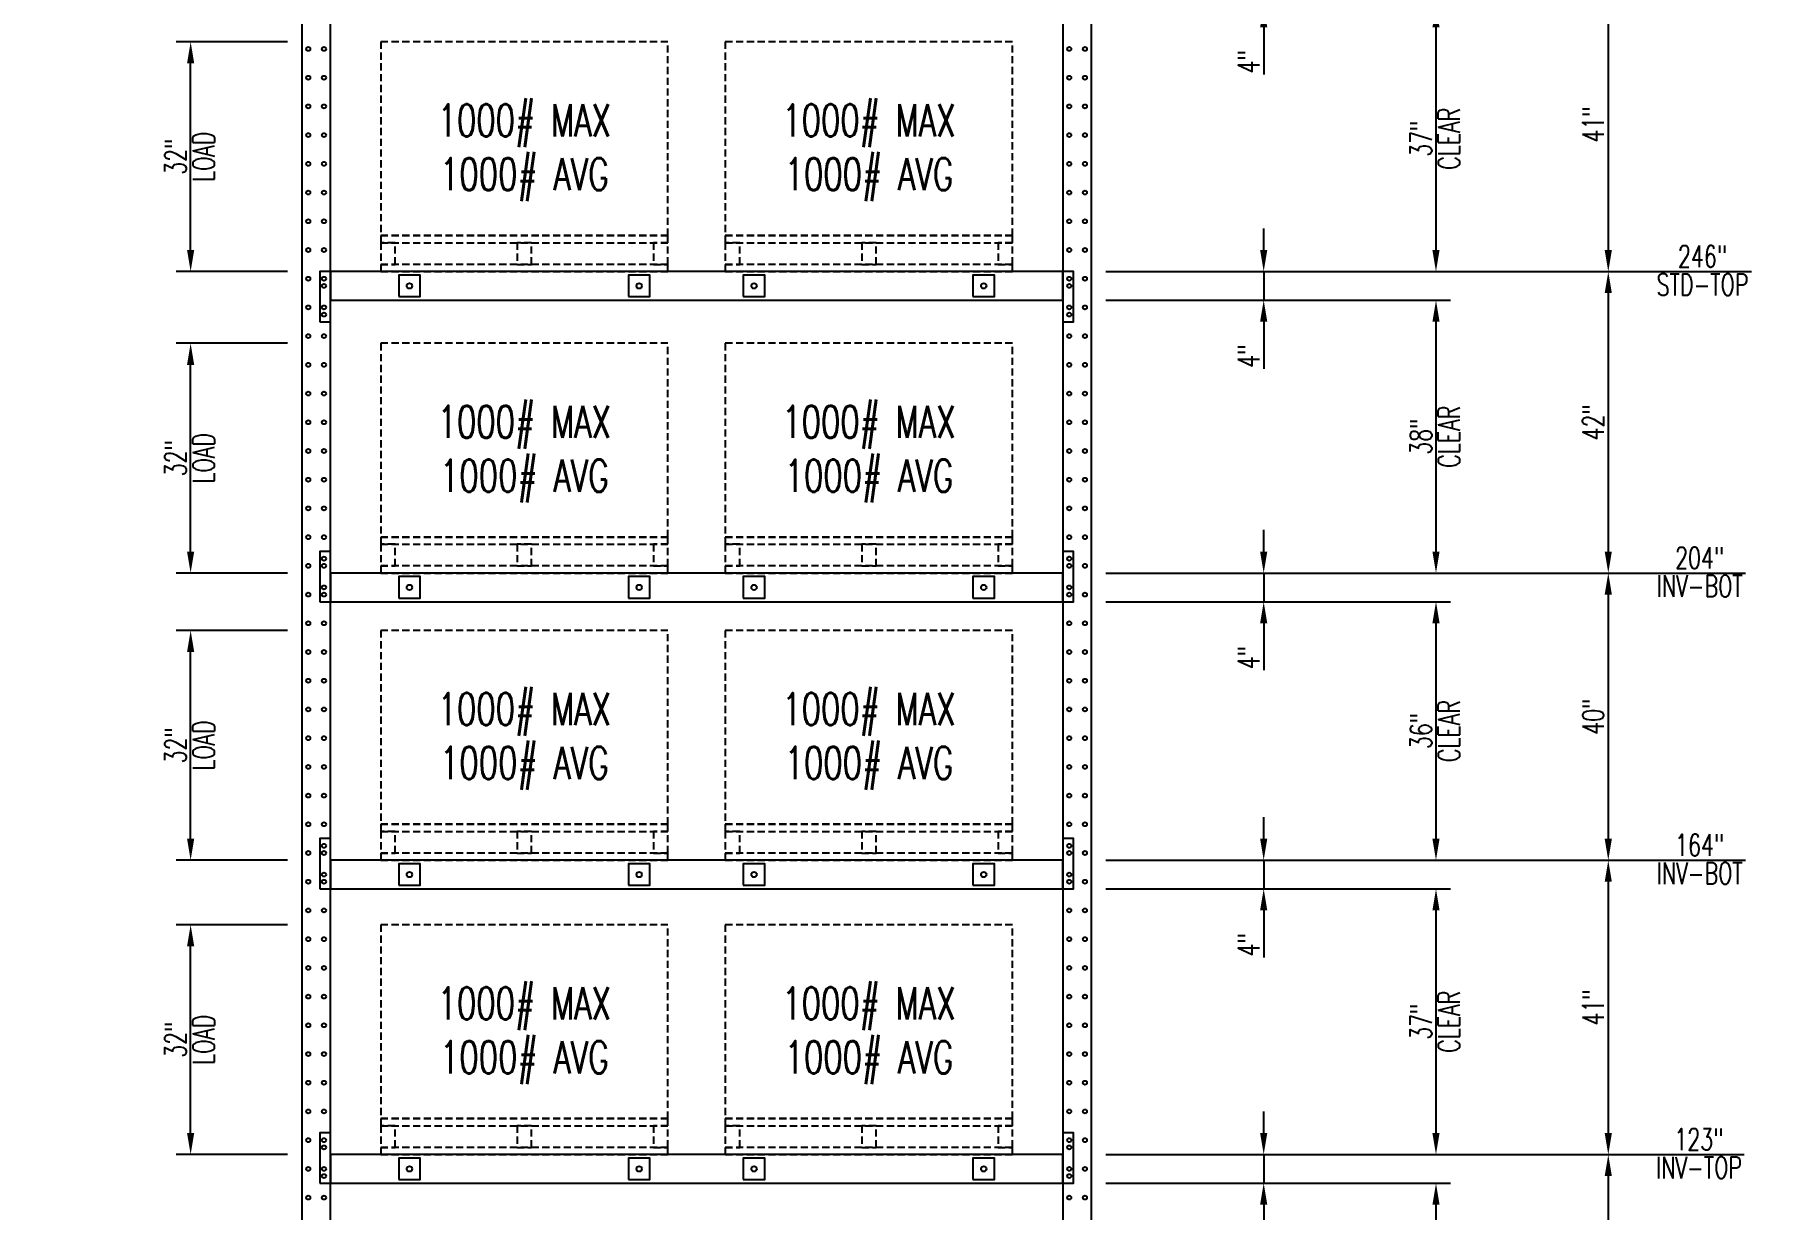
# Model space of a CAD drawing. Extents: x -81 to 963, y -146 to 548.
# Drawn here: x 311.8 to 552.9, y 115.4 to 279 of the extents above; entities that cross this region are included whole.
import ezdxf

# ---------------------------------------------------------------- set-up
doc = ezdxf.new("R2010")
doc.units = 0
doc.header["$LTSCALE"] = 8
doc.header["$MEASUREMENT"] = 0
doc.linetypes.add('HIDDEN2', pattern=[0.1875, 0.125, -0.0625])
doc.layers.get('DEFPOINTS').update_dxf_attribs({"linetype": 'CONTINUOUS'})
for name, color, linetype in [('RACKDIM', 7, 'CONTINUOUS'), ('RACKLOAD', 254, 'HIDDEN2'), ('RACKPALLET', 254, 'HIDDEN2'), ('RACKSHELF', 20, 'CONTINUOUS'), ('RACKUPRIGHT', 180, 'CONTINUOUS')]:
    doc.layers.add(name, color=color, linetype=linetype)
doc.styles.add('2thirds', font='romans.shx', dxfattribs={"width": 0.7})
doc.dimstyles.new('2tfrac16', dxfattribs={"dimscale": 32, "dimtxt": 0.0938, "dimasz": 0.0938, "dimexe": 0.0625, "dimexo": 0.0625, "dimgap": 0.01, "dimtad": 1, "dimdec": 4, "dimzin": 1, "dimdsep": 46, "dimlunit": 5, "dimtxsty": '2thirds', "dimcen": 0.0625, "dimclrd": 256, "dimclre": 256, "dimclrt": 256, "dimadec": 0, "dimazin": 0, "dimtfac": 0.75, "dimtdec": 4, "dimtmove": 0, "dimatfit": 0, "dimfxl": 1, "dimtvp": 0.75, "dimfrac": 2, "dimtolj": 1, "dimtzin": 0, "dimarcsym": 0})

# ---------------------------------------------------------------- blocks, each defined once
blk = doc.blocks.new('*D77')
at = {"layer": 'DEFPOINTS', "color": 0}
for p in [(459.02, 123), (459.02, 119), (483.02, 119)]:
    blk.add_point(p, dxfattribs=at)
at = {"layer": 'RACKDIM', "lineweight": -2}
for p, q in [((483.02, 126), (483.02, 129)), ((461.02, 123), (485.02, 123)), ((483.02, 123), (483.02, 119)), ((461.02, 119), (485.02, 119)), ((483.02, 116), (483.02, 109.46))]:
    blk.add_line(p, q, dxfattribs=at)
at = {"layer": 'RACKDIM'}
for points in [[(482.52, 126), (483.52, 126), (483.02, 123)], [(482.52, 116), (483.52, 116), (483.02, 119)]]:
    blk.add_solid(points, dxfattribs=at)
at = {"layer": 'RACKDIM', "insert": (480.92, 111.23), "char_height": 3.002, "attachment_point": 5, "rotation": 89.9998, "style": '2thirds'}
blk.add_mtext('\\A1;4"', dxfattribs=at)
blk = doc.blocks.new('*D78')
at = {"layer": 'DEFPOINTS', "color": 0}
for p in [(459.02, 119), (459.02, 82), (507.02, 82)]:
    blk.add_point(p, dxfattribs=at)
at = {"layer": 'RACKDIM', "lineweight": -2}
for p, q in [((461.02, 119), (509.02, 119)), ((507.02, 116), (507.02, 85)), ((461.02, 82), (509.02, 82))]:
    blk.add_line(p, q, dxfattribs=at)
at = {"layer": 'RACKDIM'}
for points in [[(506.52, 116), (507.52, 116), (507.02, 119)], [(506.52, 85), (507.52, 85), (507.02, 82)]]:
    blk.add_solid(points, dxfattribs=at)
at = {"layer": 'RACKDIM', "char_height": 3.002, "attachment_point": 5, "rotation": 89.9998, "style": '2thirds'}
for s, insert in [('\\A1;CLEAR', (508.84, 100.5)), ('\\A1;37"', (504.92, 100.5))]:
    blk.add_mtext(s, dxfattribs=dict(at, insert=insert))
blk = doc.blocks.new('*D79')
at = {"layer": 'DEFPOINTS', "color": 0}
for p in [(459.02, 123), (459.02, 82), (531.02, 82)]:
    blk.add_point(p, dxfattribs=at)
at = {"layer": 'RACKDIM', "lineweight": -2}
for p, q in [((461.02, 123), (533.02, 123)), ((531.02, 120), (531.02, 85)), ((461.02, 82), (533.02, 82))]:
    blk.add_line(p, q, dxfattribs=at)
at = {"layer": 'RACKDIM'}
for points in [[(530.52, 120), (531.52, 120), (531.02, 123)], [(530.52, 85), (531.52, 85), (531.02, 82)]]:
    blk.add_solid(points, dxfattribs=at)
at = {"layer": 'RACKDIM', "insert": (528.92, 102.5), "char_height": 3.002, "attachment_point": 5, "rotation": 89.9998, "style": '2thirds'}
blk.add_mtext('\\A1;41"', dxfattribs=at)
blk = doc.blocks.new('*D80')
at = {"layer": 'DEFPOINTS', "color": 0}
for p in [(459.02, 123), (537.02, 123), (353.02, 0)]:
    blk.add_point(p, dxfattribs=at)
at = {"layer": 'RACKDIM', "lineweight": -2}
blk.add_line((461.02, 123), (549.95, 123), dxfattribs=at)
at = {"layer": 'RACKDIM', "attachment_point": 5, "style": '2thirds'}
for s, insert, char_height in [('\\A1;123"', (543.65, 125.11), 3.002), ('\\A1;INV-TOP', (543.65, 121.18), 3.0016)]:
    blk.add_mtext(s, dxfattribs=dict(at, insert=insert, char_height=char_height))
blk = doc.blocks.new('*D81')
at = {"layer": 'DEFPOINTS', "color": 0}
for p in [(333.54, 155), (349.02, 155), (349.02, 123)]:
    blk.add_point(p, dxfattribs=at)
at = {"layer": 'RACKDIM', "lineweight": -2}
for p, q in [((347.02, 155), (331.54, 155)), ((333.54, 126), (333.54, 152)), ((347.02, 123), (331.54, 123))]:
    blk.add_line(p, q, dxfattribs=at)
at = {"layer": 'RACKDIM'}
for points in [[(333.04, 152), (334.04, 152), (333.54, 155)], [(333.04, 126), (334.04, 126), (333.54, 123)]]:
    blk.add_solid(points, dxfattribs=at)
at = {"layer": 'RACKDIM', "char_height": 3.002, "attachment_point": 5, "rotation": 89.9998, "style": '2thirds'}
for s, insert in [('\\A1;32"', (331.43, 139)), ('\\A1;LOAD', (335.36, 139))]:
    blk.add_mtext(s, dxfattribs=dict(at, insert=insert))
blk = doc.blocks.new('*D82')
at = {"layer": 'DEFPOINTS', "color": 0}
for p in [(459.02, 164), (459.02, 160), (483.02, 160)]:
    blk.add_point(p, dxfattribs=at)
at = {"layer": 'RACKDIM', "lineweight": -2}
for p, q in [((483.02, 167), (483.02, 170)), ((461.02, 164), (485.02, 164)), ((483.02, 164), (483.02, 160)), ((461.02, 160), (485.02, 160)), ((483.02, 157), (483.02, 150.46))]:
    blk.add_line(p, q, dxfattribs=at)
at = {"layer": 'RACKDIM'}
for points in [[(482.52, 167), (483.52, 167), (483.02, 164)], [(482.52, 157), (483.52, 157), (483.02, 160)]]:
    blk.add_solid(points, dxfattribs=at)
at = {"layer": 'RACKDIM', "insert": (480.92, 152.23), "char_height": 3.002, "attachment_point": 5, "rotation": 89.9998, "style": '2thirds'}
blk.add_mtext('\\A1;4"', dxfattribs=at)
blk = doc.blocks.new('*D83')
at = {"layer": 'DEFPOINTS', "color": 0}
for p in [(459.02, 160), (459.02, 123), (507.02, 123)]:
    blk.add_point(p, dxfattribs=at)
at = {"layer": 'RACKDIM', "lineweight": -2}
for p, q in [((461.02, 160), (509.02, 160)), ((507.02, 157), (507.02, 126)), ((461.02, 123), (509.02, 123))]:
    blk.add_line(p, q, dxfattribs=at)
at = {"layer": 'RACKDIM'}
for points in [[(506.52, 157), (507.52, 157), (507.02, 160)], [(506.52, 126), (507.52, 126), (507.02, 123)]]:
    blk.add_solid(points, dxfattribs=at)
at = {"layer": 'RACKDIM', "char_height": 3.002, "attachment_point": 5, "rotation": 89.9998, "style": '2thirds'}
for s, insert in [('\\A1;CLEAR', (508.84, 141.5)), ('\\A1;37"', (504.92, 141.5))]:
    blk.add_mtext(s, dxfattribs=dict(at, insert=insert))
blk = doc.blocks.new('*D84')
at = {"layer": 'DEFPOINTS', "color": 0}
for p in [(459.02, 164), (459.02, 123), (531.02, 123)]:
    blk.add_point(p, dxfattribs=at)
at = {"layer": 'RACKDIM', "lineweight": -2}
for p, q in [((461.02, 164), (533.02, 164)), ((531.02, 161), (531.02, 126)), ((461.02, 123), (533.02, 123))]:
    blk.add_line(p, q, dxfattribs=at)
at = {"layer": 'RACKDIM'}
for points in [[(530.52, 161), (531.52, 161), (531.02, 164)], [(530.52, 126), (531.52, 126), (531.02, 123)]]:
    blk.add_solid(points, dxfattribs=at)
at = {"layer": 'RACKDIM', "insert": (528.92, 143.5), "char_height": 3.002, "attachment_point": 5, "rotation": 89.9998, "style": '2thirds'}
blk.add_mtext('\\A1;41"', dxfattribs=at)
blk = doc.blocks.new('*D85')
at = {"layer": 'DEFPOINTS', "color": 0}
for p in [(459.02, 164), (537.02, 164), (353.02, 0)]:
    blk.add_point(p, dxfattribs=at)
at = {"layer": 'RACKDIM', "lineweight": -2}
blk.add_line((461.02, 164), (550.15, 164), dxfattribs=at)
at = {"layer": 'RACKDIM', "attachment_point": 5, "style": '2thirds'}
for s, insert, char_height in [('\\A1;164"', (543.75, 166.11), 3.002), ('\\A1;INV-BOT', (543.75, 162.18), 3.0016)]:
    blk.add_mtext(s, dxfattribs=dict(at, insert=insert, char_height=char_height))
blk = doc.blocks.new('*D86')
at = {"layer": 'DEFPOINTS', "color": 0}
for p in [(333.54, 196), (349.02, 196), (349.02, 164)]:
    blk.add_point(p, dxfattribs=at)
at = {"layer": 'RACKDIM', "lineweight": -2}
for p, q in [((347.02, 196), (331.54, 196)), ((333.54, 167), (333.54, 193)), ((347.02, 164), (331.54, 164))]:
    blk.add_line(p, q, dxfattribs=at)
at = {"layer": 'RACKDIM'}
for points in [[(333.04, 193), (334.04, 193), (333.54, 196)], [(333.04, 167), (334.04, 167), (333.54, 164)]]:
    blk.add_solid(points, dxfattribs=at)
at = {"layer": 'RACKDIM', "char_height": 3.002, "attachment_point": 5, "rotation": 89.9998, "style": '2thirds'}
for s, insert in [('\\A1;LOAD', (335.36, 180)), ('\\A1;32"', (331.43, 180))]:
    blk.add_mtext(s, dxfattribs=dict(at, insert=insert))
blk = doc.blocks.new('*D87')
at = {"layer": 'DEFPOINTS', "color": 0}
for p in [(459.02, 204), (459.02, 200), (483.02, 200)]:
    blk.add_point(p, dxfattribs=at)
at = {"layer": 'RACKDIM', "lineweight": -2}
for p, q in [((483.02, 207), (483.02, 210)), ((461.02, 204), (485.02, 204)), ((483.02, 204), (483.02, 200)), ((461.02, 200), (485.02, 200)), ((483.02, 197), (483.02, 190.46))]:
    blk.add_line(p, q, dxfattribs=at)
at = {"layer": 'RACKDIM'}
for points in [[(482.52, 207), (483.52, 207), (483.02, 204)], [(482.52, 197), (483.52, 197), (483.02, 200)]]:
    blk.add_solid(points, dxfattribs=at)
at = {"layer": 'RACKDIM', "insert": (480.92, 192.23), "char_height": 3.002, "attachment_point": 5, "rotation": 89.9998, "style": '2thirds'}
blk.add_mtext('\\A1;4"', dxfattribs=at)
blk = doc.blocks.new('*D88')
at = {"layer": 'DEFPOINTS', "color": 0}
for p in [(459.02, 200), (459.02, 164), (507.02, 164)]:
    blk.add_point(p, dxfattribs=at)
at = {"layer": 'RACKDIM', "lineweight": -2}
for p, q in [((461.02, 200), (509.02, 200)), ((507.02, 197), (507.02, 167)), ((461.02, 164), (509.02, 164))]:
    blk.add_line(p, q, dxfattribs=at)
at = {"layer": 'RACKDIM'}
for points in [[(506.52, 197), (507.52, 197), (507.02, 200)], [(506.52, 167), (507.52, 167), (507.02, 164)]]:
    blk.add_solid(points, dxfattribs=at)
at = {"layer": 'RACKDIM', "char_height": 3.002, "attachment_point": 5, "rotation": 89.9998, "style": '2thirds'}
for s, insert in [('\\A1;CLEAR', (508.84, 182)), ('\\A1;36"', (504.92, 182))]:
    blk.add_mtext(s, dxfattribs=dict(at, insert=insert))
blk = doc.blocks.new('*D89')
at = {"layer": 'DEFPOINTS', "color": 0}
for p in [(459.02, 204), (459.02, 164), (531.02, 164)]:
    blk.add_point(p, dxfattribs=at)
at = {"layer": 'RACKDIM', "lineweight": -2}
for p, q in [((461.02, 204), (533.02, 204)), ((531.02, 201), (531.02, 167)), ((461.02, 164), (533.02, 164))]:
    blk.add_line(p, q, dxfattribs=at)
at = {"layer": 'RACKDIM'}
for points in [[(530.52, 201), (531.52, 201), (531.02, 204)], [(530.52, 167), (531.52, 167), (531.02, 164)]]:
    blk.add_solid(points, dxfattribs=at)
at = {"layer": 'RACKDIM', "insert": (528.92, 184), "char_height": 3.002, "attachment_point": 5, "rotation": 89.9998, "style": '2thirds'}
blk.add_mtext('\\A1;40"', dxfattribs=at)
blk = doc.blocks.new('*D90')
at = {"layer": 'DEFPOINTS', "color": 0}
for p in [(459.02, 204), (537.02, 204), (353.02, 0)]:
    blk.add_point(p, dxfattribs=at)
at = {"layer": 'RACKDIM', "lineweight": -2}
blk.add_line((461.02, 204), (550.15, 204), dxfattribs=at)
at = {"layer": 'RACKDIM', "attachment_point": 5, "style": '2thirds'}
for s, insert, char_height in [('\\A1;204"', (543.75, 206.11), 3.002), ('\\A1;INV-BOT', (543.75, 202.18), 3.0016)]:
    blk.add_mtext(s, dxfattribs=dict(at, insert=insert, char_height=char_height))
blk = doc.blocks.new('*D91')
at = {"layer": 'DEFPOINTS', "color": 0}
for p in [(333.54, 236), (349.02, 236), (349.02, 204)]:
    blk.add_point(p, dxfattribs=at)
at = {"layer": 'RACKDIM', "lineweight": -2}
for p, q in [((347.02, 236), (331.54, 236)), ((333.54, 207), (333.54, 233)), ((347.02, 204), (331.54, 204))]:
    blk.add_line(p, q, dxfattribs=at)
at = {"layer": 'RACKDIM'}
for points in [[(333.04, 233), (334.04, 233), (333.54, 236)], [(333.04, 207), (334.04, 207), (333.54, 204)]]:
    blk.add_solid(points, dxfattribs=at)
at = {"layer": 'RACKDIM', "char_height": 3.002, "attachment_point": 5, "rotation": 89.9998, "style": '2thirds'}
for s, insert in [('\\A1;32"', (331.43, 220)), ('\\A1;LOAD', (335.36, 220))]:
    blk.add_mtext(s, dxfattribs=dict(at, insert=insert))
blk = doc.blocks.new('*D92')
at = {"layer": 'DEFPOINTS', "color": 0}
for p in [(459.02, 246), (459.02, 242), (483.02, 242)]:
    blk.add_point(p, dxfattribs=at)
at = {"layer": 'RACKDIM', "lineweight": -2}
for p, q in [((483.02, 249), (483.02, 252)), ((461.02, 246), (485.02, 246)), ((483.02, 246), (483.02, 242)), ((461.02, 242), (485.02, 242)), ((483.02, 239), (483.02, 232.46))]:
    blk.add_line(p, q, dxfattribs=at)
at = {"layer": 'RACKDIM'}
for points in [[(482.52, 249), (483.52, 249), (483.02, 246)], [(482.52, 239), (483.52, 239), (483.02, 242)]]:
    blk.add_solid(points, dxfattribs=at)
at = {"layer": 'RACKDIM', "insert": (480.92, 234.23), "char_height": 3.002, "attachment_point": 5, "rotation": 89.9998, "style": '2thirds'}
blk.add_mtext('\\A1;4"', dxfattribs=at)
blk = doc.blocks.new('*D93')
at = {"layer": 'DEFPOINTS', "color": 0}
for p in [(459.02, 242), (459.02, 204), (507.02, 204)]:
    blk.add_point(p, dxfattribs=at)
at = {"layer": 'RACKDIM', "lineweight": -2}
for p, q in [((461.02, 242), (509.02, 242)), ((507.02, 239), (507.02, 207)), ((461.02, 204), (509.02, 204))]:
    blk.add_line(p, q, dxfattribs=at)
at = {"layer": 'RACKDIM'}
for points in [[(506.52, 239), (507.52, 239), (507.02, 242)], [(506.52, 207), (507.52, 207), (507.02, 204)]]:
    blk.add_solid(points, dxfattribs=at)
at = {"layer": 'RACKDIM', "char_height": 3.002, "attachment_point": 5, "rotation": 89.9998, "style": '2thirds'}
for s, insert in [('\\A1;CLEAR', (508.84, 223)), ('\\A1;38"', (504.92, 223))]:
    blk.add_mtext(s, dxfattribs=dict(at, insert=insert))
blk = doc.blocks.new('*D94')
at = {"layer": 'DEFPOINTS', "color": 0}
for p in [(459.02, 246), (459.02, 204), (531.02, 204)]:
    blk.add_point(p, dxfattribs=at)
at = {"layer": 'RACKDIM', "lineweight": -2}
for p, q in [((461.02, 246), (533.02, 246)), ((531.02, 243), (531.02, 207)), ((461.02, 204), (533.02, 204))]:
    blk.add_line(p, q, dxfattribs=at)
at = {"layer": 'RACKDIM'}
for points in [[(530.52, 243), (531.52, 243), (531.02, 246)], [(530.52, 207), (531.52, 207), (531.02, 204)]]:
    blk.add_solid(points, dxfattribs=at)
at = {"layer": 'RACKDIM', "insert": (528.92, 225), "char_height": 3.002, "attachment_point": 5, "rotation": 89.9998, "style": '2thirds'}
blk.add_mtext('\\A1;42"', dxfattribs=at)
blk = doc.blocks.new('*D95')
at = {"layer": 'DEFPOINTS', "color": 0}
for p in [(459.02, 246), (537.02, 246), (353.02, 0)]:
    blk.add_point(p, dxfattribs=at)
at = {"layer": 'RACKDIM', "lineweight": -2}
blk.add_line((461.02, 246), (550.95, 246), dxfattribs=at)
at = {"layer": 'RACKDIM', "attachment_point": 5, "style": '2thirds'}
for s, insert, char_height in [('\\A1;246"', (544.15, 248.11), 3.002), ('\\A1;STD-TOP', (544.15, 244.18), 3.0016)]:
    blk.add_mtext(s, dxfattribs=dict(at, insert=insert, char_height=char_height))
blk = doc.blocks.new('*D96')
at = {"layer": 'DEFPOINTS', "color": 0}
for p in [(333.54, 278), (349.02, 278), (349.02, 246)]:
    blk.add_point(p, dxfattribs=at)
at = {"layer": 'RACKDIM', "lineweight": -2}
for p, q in [((347.02, 278), (331.54, 278)), ((333.54, 249), (333.54, 275)), ((347.02, 246), (331.54, 246))]:
    blk.add_line(p, q, dxfattribs=at)
at = {"layer": 'RACKDIM'}
for points in [[(333.04, 275), (334.04, 275), (333.54, 278)], [(333.04, 249), (334.04, 249), (333.54, 246)]]:
    blk.add_solid(points, dxfattribs=at)
at = {"layer": 'RACKDIM', "char_height": 3.002, "attachment_point": 5, "rotation": 89.9998, "style": '2thirds'}
for s, insert in [('\\A1;LOAD', (335.36, 262)), ('\\A1;32"', (331.43, 262))]:
    blk.add_mtext(s, dxfattribs=dict(at, insert=insert))
blk = doc.blocks.new('*D97')
at = {"layer": 'DEFPOINTS', "color": 0}
for p in [(459.02, 287), (459.02, 283), (483.02, 283)]:
    blk.add_point(p, dxfattribs=at)
at = {"layer": 'RACKDIM', "lineweight": -2}
for p, q in [((483.02, 290), (483.02, 293)), ((461.02, 287), (485.02, 287)), ((483.02, 287), (483.02, 283)), ((461.02, 283), (485.02, 283)), ((483.02, 280), (483.02, 273.46))]:
    blk.add_line(p, q, dxfattribs=at)
at = {"layer": 'RACKDIM'}
for points in [[(482.52, 290), (483.52, 290), (483.02, 287)], [(482.52, 280), (483.52, 280), (483.02, 283)]]:
    blk.add_solid(points, dxfattribs=at)
at = {"layer": 'RACKDIM', "insert": (480.92, 275.23), "char_height": 3.002, "attachment_point": 5, "rotation": 89.9998, "style": '2thirds'}
blk.add_mtext('\\A1;4"', dxfattribs=at)
blk = doc.blocks.new('*D98')
at = {"layer": 'DEFPOINTS', "color": 0}
for p in [(459.02, 283), (459.02, 246), (507.02, 246)]:
    blk.add_point(p, dxfattribs=at)
at = {"layer": 'RACKDIM', "lineweight": -2}
for p, q in [((461.02, 283), (509.02, 283)), ((507.02, 280), (507.02, 249)), ((461.02, 246), (509.02, 246))]:
    blk.add_line(p, q, dxfattribs=at)
at = {"layer": 'RACKDIM'}
for points in [[(506.52, 280), (507.52, 280), (507.02, 283)], [(506.52, 249), (507.52, 249), (507.02, 246)]]:
    blk.add_solid(points, dxfattribs=at)
at = {"layer": 'RACKDIM', "char_height": 3.002, "attachment_point": 5, "rotation": 89.9998, "style": '2thirds'}
for s, insert in [('\\A1;CLEAR', (508.84, 264.5)), ('\\A1;37"', (504.92, 264.5))]:
    blk.add_mtext(s, dxfattribs=dict(at, insert=insert))
blk = doc.blocks.new('*D99')
at = {"layer": 'DEFPOINTS', "color": 0}
for p in [(459.02, 287), (459.02, 246), (531.02, 246)]:
    blk.add_point(p, dxfattribs=at)
at = {"layer": 'RACKDIM', "lineweight": -2}
for p, q in [((461.02, 287), (533.02, 287)), ((531.02, 284), (531.02, 249)), ((461.02, 246), (533.02, 246))]:
    blk.add_line(p, q, dxfattribs=at)
at = {"layer": 'RACKDIM'}
for points in [[(530.52, 284), (531.52, 284), (531.02, 287)], [(530.52, 249), (531.52, 249), (531.02, 246)]]:
    blk.add_solid(points, dxfattribs=at)
at = {"layer": 'RACKDIM', "insert": (528.92, 266.5), "char_height": 3.002, "attachment_point": 5, "rotation": 89.9998, "style": '2thirds'}
blk.add_mtext('\\A1;41"', dxfattribs=at)
blk = doc.blocks.new('*D100')
at = {"layer": 'DEFPOINTS', "color": 0}
for p in [(459.02, 287), (537.02, 287), (353.02, 0)]:
    blk.add_point(p, dxfattribs=at)
at = {"layer": 'RACKDIM', "lineweight": -2}
blk.add_line((461.02, 287), (551.15, 287), dxfattribs=at)
at = {"layer": 'RACKDIM', "attachment_point": 5, "style": '2thirds'}
for s, insert, char_height in [('\\A1;287"', (544.25, 289.11), 3.002), ('\\A1;STD-BOT', (544.25, 285.18), 3.0016)]:
    blk.add_mtext(s, dxfattribs=dict(at, insert=insert, char_height=char_height))
blk = doc.blocks.new('*D105')
at = {"layer": 'DEFPOINTS', "color": 0}
for p in [(459.02, 328), (537.02, 328), (353.02, 0)]:
    blk.add_point(p, dxfattribs=at)
at = {"layer": 'RACKDIM', "lineweight": -2}
blk.add_line((461.02, 328), (550.15, 328), dxfattribs=at)
at = {"layer": 'RACKDIM', "attachment_point": 5, "style": '2thirds'}
for s, insert, char_height in [('\\A1;328"', (543.75, 330.11), 3.002), ('\\A1;INV-BOT', (543.75, 326.18), 3.0016)]:
    blk.add_mtext(s, dxfattribs=dict(at, insert=insert, char_height=char_height))
blk = doc.blocks.new('*D110')
at = {"layer": 'DEFPOINTS', "color": 0}
for p in [(459.02, 410), (537.02, 410), (353.02, 0)]:
    blk.add_point(p, dxfattribs=at)
at = {"layer": 'RACKDIM', "lineweight": -2}
blk.add_line((461.02, 410), (550.95, 410), dxfattribs=at)
at = {"layer": 'RACKDIM', "attachment_point": 5, "style": '2thirds'}
for s, insert, char_height in [('\\A1;410"', (544.15, 412.11), 3.002), ('\\A1;STD-TOP', (544.15, 408.18), 3.0016)]:
    blk.add_mtext(s, dxfattribs=dict(at, insert=insert, char_height=char_height))
blk = doc.blocks.new('*D117')
at = {"layer": 'DEFPOINTS', "color": 0}
for p in [(327.54, 482), (349.02, 482), (353.02, 0)]:
    blk.add_point(p, dxfattribs=at)
at = {"layer": 'RACKDIM', "lineweight": -2}
for p, q in [((333.54, 482), (311.81, 482)), ((339.54, 482), (333.54, 482)), ((347.02, 482), (339.54, 482))]:
    blk.add_line(p, q, dxfattribs=at)
at = {"layer": 'RACKDIM', "char_height": 3.002, "attachment_point": 5, "style": '2thirds'}
for s, insert in [('\\A1;482"', (319.51, 484.11)), ('\\A1;TOP OF\\PTOP LOAD', (319.51, 477.68))]:
    blk.add_mtext(s, dxfattribs=dict(at, insert=insert))

msp = doc.modelspace()

# ---------------------------------------------------------------- linework, layer by layer
at = {"layer": 'RACKLOAD'}
for points in [[(360.02423, 251), (400.02423, 251), (400.02423, 278), (360.02423, 278), (360.02423, 251)], [(408.02423, 251), (448.02423, 251), (448.02423, 278), (408.02423, 278), (408.02423, 251)], [(360.02423, 209), (400.02423, 209), (400.02423, 236), (360.02423, 236), (360.02423, 209)], [(408.02423, 209), (448.02423, 209), (448.02423, 236), (408.02423, 236), (408.02423, 209)], [(360.02423, 169), (400.02423, 169), (400.02423, 196), (360.02423, 196), (360.02423, 169)], [(408.02423, 169), (448.02423, 169), (448.02423, 196), (408.02423, 196), (408.02423, 169)], [(360.02423, 128), (400.02423, 128), (400.02423, 155), (360.02423, 155), (360.02423, 128)], [(408.02423, 128), (448.02423, 128), (448.02423, 155), (408.02423, 155), (408.02423, 128)]]:
    msp.add_lwpolyline(points, dxfattribs=at)
at = {"layer": 'RACKPALLET'}
for points in [[(360.02423, 250), (400.02423, 250), (400.02423, 251), (360.02423, 251), (360.02423, 250)], [(408.02423, 250), (448.02423, 250), (448.02423, 251), (408.02423, 251), (408.02423, 250)], [(360.02423, 247), (362.02423, 247), (362.02423, 250), (360.02423, 250), (360.02423, 247)], [(379.02423, 247), (381.02423, 247), (381.02423, 250), (379.02423, 250), (379.02423, 247)], [(398.02423, 247), (400.02423, 247), (400.02423, 250), (398.02423, 250), (398.02423, 247)], [(408.02423, 247), (410.02423, 247), (410.02423, 250), (408.02423, 250), (408.02423, 247)], [(427.02423, 247), (429.02423, 247), (429.02423, 250), (427.02423, 250), (427.02423, 247)], [(446.02423, 247), (448.02423, 247), (448.02423, 250), (446.02423, 250), (446.02423, 247)], [(360.02423, 246), (400.02423, 246), (400.02423, 247), (360.02423, 247), (360.02423, 246)], [(408.02423, 246), (448.02423, 246), (448.02423, 247), (408.02423, 247), (408.02423, 246)], [(360.02423, 208), (400.02423, 208), (400.02423, 209), (360.02423, 209), (360.02423, 208)], [(360.02423, 205), (362.02423, 205), (362.02423, 208), (360.02423, 208), (360.02423, 205)], [(379.02423, 205), (381.02423, 205), (381.02423, 208), (379.02423, 208), (379.02423, 205)], [(398.02423, 205), (400.02423, 205), (400.02423, 208), (398.02423, 208), (398.02423, 205)], [(408.02423, 208), (448.02423, 208), (448.02423, 209), (408.02423, 209), (408.02423, 208)], [(408.02423, 205), (410.02423, 205), (410.02423, 208), (408.02423, 208), (408.02423, 205)], [(427.02423, 205), (429.02423, 205), (429.02423, 208), (427.02423, 208), (427.02423, 205)], [(446.02423, 205), (448.02423, 205), (448.02423, 208), (446.02423, 208), (446.02423, 205)], [(360.02423, 204), (400.02423, 204), (400.02423, 205), (360.02423, 205), (360.02423, 204)], [(408.02423, 204), (448.02423, 204), (448.02423, 205), (408.02423, 205), (408.02423, 204)], [(360.02423, 168), (400.02423, 168), (400.02423, 169), (360.02423, 169), (360.02423, 168)], [(408.02423, 168), (448.02423, 168), (448.02423, 169), (408.02423, 169), (408.02423, 168)], [(360.02423, 165), (362.02423, 165), (362.02423, 168), (360.02423, 168), (360.02423, 165)], [(379.02423, 165), (381.02423, 165), (381.02423, 168), (379.02423, 168), (379.02423, 165)], [(398.02423, 165), (400.02423, 165), (400.02423, 168), (398.02423, 168), (398.02423, 165)], [(408.02423, 165), (410.02423, 165), (410.02423, 168), (408.02423, 168), (408.02423, 165)], [(427.02423, 165), (429.02423, 165), (429.02423, 168), (427.02423, 168), (427.02423, 165)], [(446.02423, 165), (448.02423, 165), (448.02423, 168), (446.02423, 168), (446.02423, 165)], [(360.02423, 164), (400.02423, 164), (400.02423, 165), (360.02423, 165), (360.02423, 164)], [(408.02423, 164), (448.02423, 164), (448.02423, 165), (408.02423, 165), (408.02423, 164)], [(360.02423, 127), (400.02423, 127), (400.02423, 128), (360.02423, 128), (360.02423, 127)], [(408.02423, 127), (448.02423, 127), (448.02423, 128), (408.02423, 128), (408.02423, 127)], [(360.02423, 124), (362.02423, 124), (362.02423, 127), (360.02423, 127), (360.02423, 124)], [(379.02423, 124), (381.02423, 124), (381.02423, 127), (379.02423, 127), (379.02423, 124)], [(398.02423, 124), (400.02423, 124), (400.02423, 127), (398.02423, 127), (398.02423, 124)], [(408.02423, 124), (410.02423, 124), (410.02423, 127), (408.02423, 127), (408.02423, 124)], [(427.02423, 124), (429.02423, 124), (429.02423, 127), (427.02423, 127), (427.02423, 124)], [(446.02423, 124), (448.02423, 124), (448.02423, 127), (446.02423, 127), (446.02423, 124)], [(360.02423, 123), (400.02423, 123), (400.02423, 124), (360.02423, 124), (360.02423, 123)], [(408.02423, 123), (448.02423, 123), (448.02423, 124), (408.02423, 124), (408.02423, 123)]]:
    msp.add_lwpolyline(points, dxfattribs=at)
at = {"layer": 'RACKSHELF'}
for points in [[(351.52423, 239), (353.02423, 239), (353.02423, 246), (351.52423, 246), (351.52423, 239)], [(353.02423, 242), (455.02423, 242), (455.02423, 246), (353.02423, 246), (353.02423, 242)], [(455.02423, 239), (456.52423, 239), (456.52423, 246), (455.02423, 246), (455.02423, 239)], [(362.52423, 242.5), (365.52423, 242.5), (365.52423, 245.5), (362.52423, 245.5), (362.52423, 242.5)], [(394.52423, 242.5), (397.52423, 242.5), (397.52423, 245.5), (394.52423, 245.5), (394.52423, 242.5)], [(410.52423, 242.5), (413.52423, 242.5), (413.52423, 245.5), (410.52423, 245.5), (410.52423, 242.5)], [(442.52423, 242.5), (445.52423, 242.5), (445.52423, 245.5), (442.52423, 245.5), (442.52423, 242.5)], [(351.52423, 200), (353.02423, 200), (353.02423, 207), (351.52423, 207), (351.52423, 200)], [(455.02423, 200), (456.52423, 200), (456.52423, 207), (455.02423, 207), (455.02423, 200)], [(353.02423, 200), (455.02423, 200), (455.02423, 204), (353.02423, 204), (353.02423, 200)], [(362.52423, 200.5), (365.52423, 200.5), (365.52423, 203.5), (362.52423, 203.5), (362.52423, 200.5)], [(394.52423, 200.5), (397.52423, 200.5), (397.52423, 203.5), (394.52423, 203.5), (394.52423, 200.5)], [(410.52423, 200.5), (413.52423, 200.5), (413.52423, 203.5), (410.52423, 203.5), (410.52423, 200.5)], [(442.52423, 200.5), (445.52423, 200.5), (445.52423, 203.5), (442.52423, 203.5), (442.52423, 200.5)], [(351.52423, 160), (353.02423, 160), (353.02423, 167), (351.52423, 167), (351.52423, 160)], [(455.02423, 160), (456.52423, 160), (456.52423, 167), (455.02423, 167), (455.02423, 160)], [(353.02423, 160), (455.02423, 160), (455.02423, 164), (353.02423, 164), (353.02423, 160)], [(362.52423, 160.5), (365.52423, 160.5), (365.52423, 163.5), (362.52423, 163.5), (362.52423, 160.5)], [(394.52423, 160.5), (397.52423, 160.5), (397.52423, 163.5), (394.52423, 163.5), (394.52423, 160.5)], [(410.52423, 160.5), (413.52423, 160.5), (413.52423, 163.5), (410.52423, 163.5), (410.52423, 160.5)], [(442.52423, 160.5), (445.52423, 160.5), (445.52423, 163.5), (442.52423, 163.5), (442.52423, 160.5)], [(351.52423, 119), (353.02423, 119), (353.02423, 126), (351.52423, 126), (351.52423, 119)], [(455.02423, 119), (456.52423, 119), (456.52423, 126), (455.02423, 126), (455.02423, 119)], [(353.02423, 119), (455.02423, 119), (455.02423, 123), (353.02423, 123), (353.02423, 119)], [(362.52423, 119.5), (365.52423, 119.5), (365.52423, 122.5), (362.52423, 122.5), (362.52423, 119.5)], [(394.52423, 119.5), (397.52423, 119.5), (397.52423, 122.5), (394.52423, 122.5), (394.52423, 119.5)], [(410.52423, 119.5), (413.52423, 119.5), (413.52423, 122.5), (410.52423, 122.5), (410.52423, 119.5)], [(442.52423, 119.5), (445.52423, 119.5), (445.52423, 122.5), (442.52423, 122.5), (442.52423, 119.5)]]:
    msp.add_lwpolyline(points, dxfattribs=at)
for centre, radius in [((352.11798, 245), 0.28125), ((352.11798, 244), 0.28125), ((364.02423, 244), 0.375), ((396.02423, 244), 0.375), ((412.02423, 244), 0.375), ((444.02423, 244), 0.375), ((455.93048, 245), 0.28125), ((455.93048, 244), 0.28125), ((352.11798, 241), 0.28125), ((455.93048, 241), 0.28125), ((352.11798, 240), 0.28125), ((455.93048, 240), 0.28125), ((352.11798, 206), 0.28125), ((352.11798, 205), 0.28125), ((455.93048, 206), 0.28125), ((455.93048, 205), 0.28125), ((352.11798, 202), 0.28125), ((352.11798, 201), 0.28125), ((364.02423, 202), 0.375), ((396.02423, 202), 0.375), ((412.02423, 202), 0.375), ((444.02423, 202), 0.375), ((455.93048, 202), 0.28125), ((455.93048, 201), 0.28125), ((352.11798, 166), 0.28125), ((352.11798, 165), 0.28125), ((455.93048, 166), 0.28125), ((455.93048, 165), 0.28125), ((352.11798, 162), 0.28125), ((364.02423, 162), 0.375), ((396.02423, 162), 0.375), ((412.02423, 162), 0.375), ((444.02423, 162), 0.375), ((455.93048, 162), 0.28125), ((352.11798, 161), 0.28125), ((455.93048, 161), 0.28125), ((352.11798, 125), 0.28125), ((352.11798, 124), 0.28125), ((455.93048, 125), 0.28125), ((455.93048, 124), 0.28125), ((352.11798, 121), 0.28125), ((364.02423, 121), 0.375), ((396.02423, 121), 0.375), ((412.02423, 121), 0.375), ((444.02423, 121), 0.375), ((455.93048, 121), 0.28125), ((352.11798, 120), 0.28125), ((455.93048, 120), 0.28125)]:
    msp.add_circle(centre, radius, dxfattribs=at)
at = {"layer": 'RACKUPRIGHT'}
for points in [[(349.02423, 0.5), (353.02423, 0.5), (353.02423, 410), (349.02423, 410), (349.02423, 0.5)], [(455.02423, 0.5), (459.02423, 0.5), (459.02423, 410), (455.02423, 410), (455.02423, 0.5)]]:
    msp.add_lwpolyline(points, dxfattribs=at)
for centre in [(349.93048, 277), (352.11798, 277), (455.93048, 277), (458.11798, 277), (349.93048, 273), (352.11798, 273), (455.93048, 273), (458.11798, 273), (349.93048, 269), (352.11798, 269), (455.93048, 269), (458.11798, 269), (349.93048, 265), (352.11798, 265), (455.93048, 265), (458.11798, 265), (349.93048, 261), (352.11798, 261), (455.93048, 261), (458.11798, 261), (349.93048, 257), (352.11798, 257), (455.93048, 257), (458.11798, 257), (349.93048, 253), (352.11798, 253), (455.93048, 253), (458.11798, 253), (349.93048, 249), (352.11798, 249), (455.93048, 249), (458.11798, 249), (349.93048, 245), (352.11798, 245), (455.93048, 245), (458.11798, 245), (349.93048, 241), (352.11798, 241), (455.93048, 241), (458.11798, 241), (349.93048, 237), (352.11798, 237), (455.93048, 237), (458.11798, 237), (349.93048, 233), (352.11798, 233), (455.93048, 233), (458.11798, 233), (349.93048, 229), (352.11798, 229), (455.93048, 229), (458.11798, 229), (349.93048, 225), (352.11798, 225), (455.93048, 225), (458.11798, 225), (349.93048, 221), (352.11798, 221), (455.93048, 221), (458.11798, 221), (349.93048, 217), (352.11798, 217), (455.93048, 217), (458.11798, 217), (349.93048, 213), (352.11798, 213), (455.93048, 213), (458.11798, 213), (349.93048, 209), (352.11798, 209), (455.93048, 209), (458.11798, 209), (349.93048, 205), (352.11798, 205), (455.93048, 205), (458.11798, 205), (349.93048, 201), (352.11798, 201), (455.93048, 201), (458.11798, 201), (349.93048, 197), (352.11798, 197), (455.93048, 197), (458.11798, 197), (349.93048, 193), (352.11798, 193), (455.93048, 193), (458.11798, 193), (349.93048, 189), (352.11798, 189), (455.93048, 189), (458.11798, 189), (349.93048, 185), (352.11798, 185), (455.93048, 185), (458.11798, 185), (349.93048, 181), (352.11798, 181), (455.93048, 181), (458.11798, 181), (349.93048, 177), (352.11798, 177), (455.93048, 177), (458.11798, 177), (349.93048, 173), (352.11798, 173), (455.93048, 173), (458.11798, 173), (349.93048, 169), (352.11798, 169), (455.93048, 169), (458.11798, 169), (349.93048, 165), (352.11798, 165), (455.93048, 165), (458.11798, 165), (349.93048, 161), (352.11798, 161), (455.93048, 161), (458.11798, 161), (349.93048, 157), (352.11798, 157), (455.93048, 157), (458.11798, 157), (349.93048, 153), (352.11798, 153), (455.93048, 153), (458.11798, 153), (349.93048, 149), (352.11798, 149), (455.93048, 149), (458.11798, 149), (349.93048, 145), (352.11798, 145), (455.93048, 145), (458.11798, 145), (349.93048, 141), (352.11798, 141), (455.93048, 141), (458.11798, 141), (349.93048, 137), (352.11798, 137), (455.93048, 137), (458.11798, 137), (349.93048, 133), (352.11798, 133), (455.93048, 133), (458.11798, 133), (349.93048, 129), (352.11798, 129), (455.93048, 129), (458.11798, 129), (349.93048, 125), (352.11798, 125), (455.93048, 125), (458.11798, 125), (349.93048, 121), (352.11798, 121), (455.93048, 121), (458.11798, 121), (349.93048, 117), (352.11798, 117), (455.93048, 117), (458.11798, 117)]:
    msp.add_circle(centre, 0.28125, dxfattribs=at)

# ---------------------------------------------------------------- texts
at = {"layer": 'RACKLOAD', "char_height": 4.5, "width": 40, "attachment_point": 5, "style": '2thirds'}
for insert in [(380.02423, 262.56067), (428.02423, 262.56067), (380.02423, 220.56067), (428.02423, 220.56067), (380.02423, 180.56067), (428.02423, 180.56067), (380.02423, 139.56067), (428.02423, 139.56067)]:
    msp.add_mtext('1000# MAX 1000# AVG', dxfattribs=dict(at, insert=insert))

# ---------------------------------------------------------------- dimensions: what is measured, and where the dimension line sits
at = {"layer": 'RACKDIM'}
for feature_location, offset, text, picture, middle in [((349.02423, 482), (-21.48722, 0.00006), '<>\\XTOP OF\\PTOP LOAD', '*D117', (319.5129, 482.00006)), ((459.02423, 410), (78, 0), '<>\\XSTD-TOP', '*D110', (544.14785, 410)), ((459.02423, 328), (78, 0), '<>\\XINV-BOT', '*D105', (543.74764, 328)), ((459.02423, 287), (78, 0), '<>\\XSTD-BOT', '*D100', (544.24791, 287)), ((459.02423, 246), (78, 0), '<>\\XSTD-TOP', '*D95', (544.14785, 246)), ((459.02423, 204), (78, 0), '<>\\XINV-BOT', '*D90', (543.74764, 204)), ((459.02423, 164), (78, 0), '<>\\XINV-BOT', '*D85', (543.74764, 164)), ((459.02423, 123), (78, 0), '<>\\XINV-TOP', '*D80', (543.64759, 123))]:
    dim = msp.add_ordinate_dim(feature_location=feature_location, offset=offset, dtype=0, origin=(353.02423, 0), text=text, dimstyle='2tfrac16', override={"dimpost": '"'}, dxfattribs=at)
    dim.commit()
    dim.dimension.update_dxf_attribs({"geometry": picture, "text_midpoint": middle})
for base, p1, p2, picture, middle in [((483.02421, 282.99991), (459.02423, 287), (459.02423, 283), '*D97', (480.91752, 275.22595)), ((531.02408, 245.99974), (459.02423, 287), (459.02423, 246), '*D99', (528.91749, 266.49974)), ((483.02421, 241.99991), (459.02423, 246), (459.02423, 242), '*D92', (480.91752, 234.22595)), ((531.02407, 203.99974), (459.02423, 246), (459.02423, 204), '*D94', (528.91748, 224.99974)), ((483.02421, 199.99991), (459.02423, 204), (459.02423, 200), '*D87', (480.91751, 192.22595)), ((531.02408, 163.99974), (459.02423, 204), (459.02423, 164), '*D89', (528.91748, 183.99974)), ((483.02421, 159.99991), (459.02423, 164), (459.02423, 160), '*D82', (480.91752, 152.22595)), ((531.02408, 122.99974), (459.02423, 164), (459.02423, 123), '*D84', (528.91749, 143.49974)), ((483.02421, 118.99991), (459.02423, 123), (459.02423, 119), '*D77', (480.91752, 111.22595)), ((531.02408, 81.99974), (459.02423, 123), (459.02423, 82), '*D79', (528.91749, 102.49974))]:
    dim = msp.add_linear_dim(base=base, p1=p1, p2=p2, angle=269.9997895, dimstyle='2tfrac16', override={"dimpost": '"'}, dxfattribs=at)
    dim.commit()
    dim.dimension.update_dxf_attribs({"geometry": picture, "text_midpoint": middle})
for base, p1, p2, text, picture, middle in [((507.02408, 245.99982), (459.02423, 283), (459.02423, 246), '<>\\XCLEAR', '*D98', (507.02414, 264.49982)), ((333.53711, 278.00006), (349.02423, 246), (349.02423, 278), '<>\\XLOAD', '*D96', (333.53705, 262.00006)), ((507.02407, 203.99982), (459.02423, 242), (459.02423, 204), '<>\\XCLEAR', '*D93', (507.02414, 222.99982)), ((333.53711, 236.00006), (349.02423, 204), (349.02423, 236), '<>\\XLOAD', '*D91', (333.53705, 220.00006)), ((507.02408, 163.99982), (459.02423, 200), (459.02423, 164), '<>\\XCLEAR', '*D88', (507.02414, 181.99982)), ((333.53711, 196.00006), (349.02423, 164), (349.02423, 196), '<>\\XLOAD', '*D86', (333.53705, 180.00006)), ((507.02408, 122.99982), (459.02423, 160), (459.02423, 123), '<>\\XCLEAR', '*D83', (507.02414, 141.49982)), ((333.53711, 155.00006), (349.02423, 123), (349.02423, 155), '<>\\XLOAD', '*D81', (333.53705, 139.00006)), ((507.02408, 81.99982), (459.02423, 119), (459.02423, 82), '<>\\XCLEAR', '*D78', (507.02414, 100.49982))]:
    dim = msp.add_linear_dim(base=base, p1=p1, p2=p2, angle=269.9997895, text=text, dimstyle='2tfrac16', override={"dimpost": '"'}, dxfattribs=at)
    dim.commit()
    dim.dimension.update_dxf_attribs({"geometry": picture, "text_midpoint": middle})

doc.saveas('drawing.dxf')
